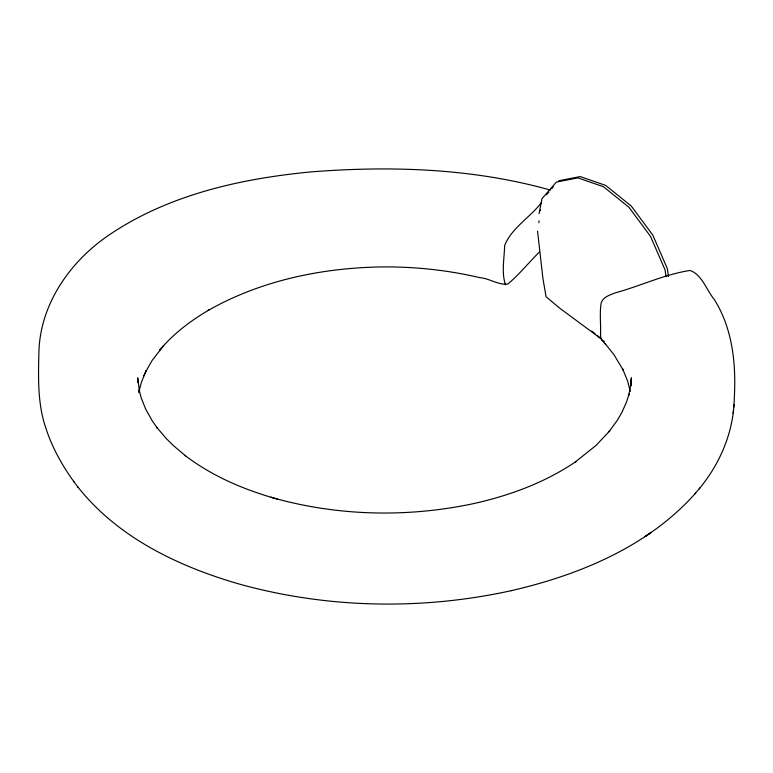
<?xml version="1.0" encoding="UTF-8"?>
<svg xmlns="http://www.w3.org/2000/svg" width="773" height="773" viewBox="0 0 773 773"><rect width="100%" height="100%" fill="white"/><g stroke="black" fill="none" stroke-linecap="round" stroke-linejoin="round"><path stroke-width="1.16" d="M631.338 382.335L631.357 377.775L630.816 385.92L631.435 379.292L631.193 381.852M699.159 488.855C720.098 463.703 733.625 431.875 734.253 398.926C736.244 364.75 732.862 328.94 714.184 299.315C706.57 290.204 701.894 274.405 690.028 270.453C664.394 274.396 640.402 286.029 615.434 292.812C610.139 294.948 603.095 296.822 601.152 302.948C599.471 313.423 600.988 324.196 600.544 334.767C600.109 338.854 603.008 341.763 605.761 344.323L605.037 343.531L613.975 354.691L623.251 370.18L622.671 369.011L627.57 380.944L630.275 391.409M733.133 413.207L733.413 410.463M733.703 407.439L733.973 404.704M538.849 222.74L539.09 220.827M540.414 210.527L540.482 209.995M631.058 383.369L628.729 395.534M539.081 213.677L541.95 198.7L556.386 182.08L577.991 177.887L603.481 186.747L628.961 207.319L650.566 236.461L665.002 269.748L666.094 276.676M138.734 392.539L141.372 382.345L146.203 370.596L143.807 375.746M629.125 393.882L626.565 401.921L621.792 412.618L617.26 420.386L609.037 431.721L609.704 430.899L596.138 445.335L575.315 461.974L576.011 461.5C546.791 481.473 513.185 494.237 478.893 502.392L472.622 503.812C406.212 517.813 336.245 516.045 270.956 497.252L277.381 499.068M145.614 371.852L152.204 360.353L163.654 345.55M511.301 590.659C579.46 574.957 648.363 546.443 695.642 493.048M694.879 493.957L699.932 487.937M160.513 349.183L159.76 350.063C173.423 333.743 190.602 320.718 208.913 310.041L208.14 310.475C260.781 280.483 321.906 267.835 382.075 266.917C414.898 266.617 447.78 270.135 479.743 277.642C489.125 278.261 498.749 285.372 507.822 284.058C519.398 274.425 528.809 262.405 539.554 251.872M546.492 194.767L548.772 192.148M551.816 188.651L553.333 186.902M541.216 202.874C529.978 217.542 511.678 227.89 504.643 245.476C504.354 258.105 501.271 273.111 505.542 284.764M645.861 536.018L651.378 532.278L645.069 536.549M511.765 590.562C423.266 610.11 329.907 608.641 242.364 584.929C180.38 567.459 118.037 538.211 77.464 486.468M558.647 180.776L580.252 176.582L605.742 185.443L631.232 206.014L652.837 235.156L667.273 268.434L668.539 276.531M550.511 190.119C473.086 168.301 391.515 165.664 311.722 171.838C241.427 178.486 169.461 194.419 110.056 234.325C71.126 260.288 40.737 302.774 38.94 350.662C38.35 376.18 37.317 402.414 45.481 426.996C52.458 448.968 64.149 469.201 78.17 487.405M604.438 341.54L601.694 339.917M271.429 497.377C240.548 488.227 210.498 474.97 184.815 455.297L185.501 455.819L173.461 445.654L166.292 438.562L156.89 427.508L157.508 428.348L152.184 420.754L145.614 409.004L141.314 398.143L139.111 389.969L139.478 391.65L137.72 377.804L137.749 382.49M601.539 339.125L559.942 308.35L546.096 296.784L542.994 279.005L537.564 231.175M591.645 330.999L595.287 333.936M597.104 335.414L601.655 339.086M73.677 481.386L74.392 482.333"/></g></svg>
